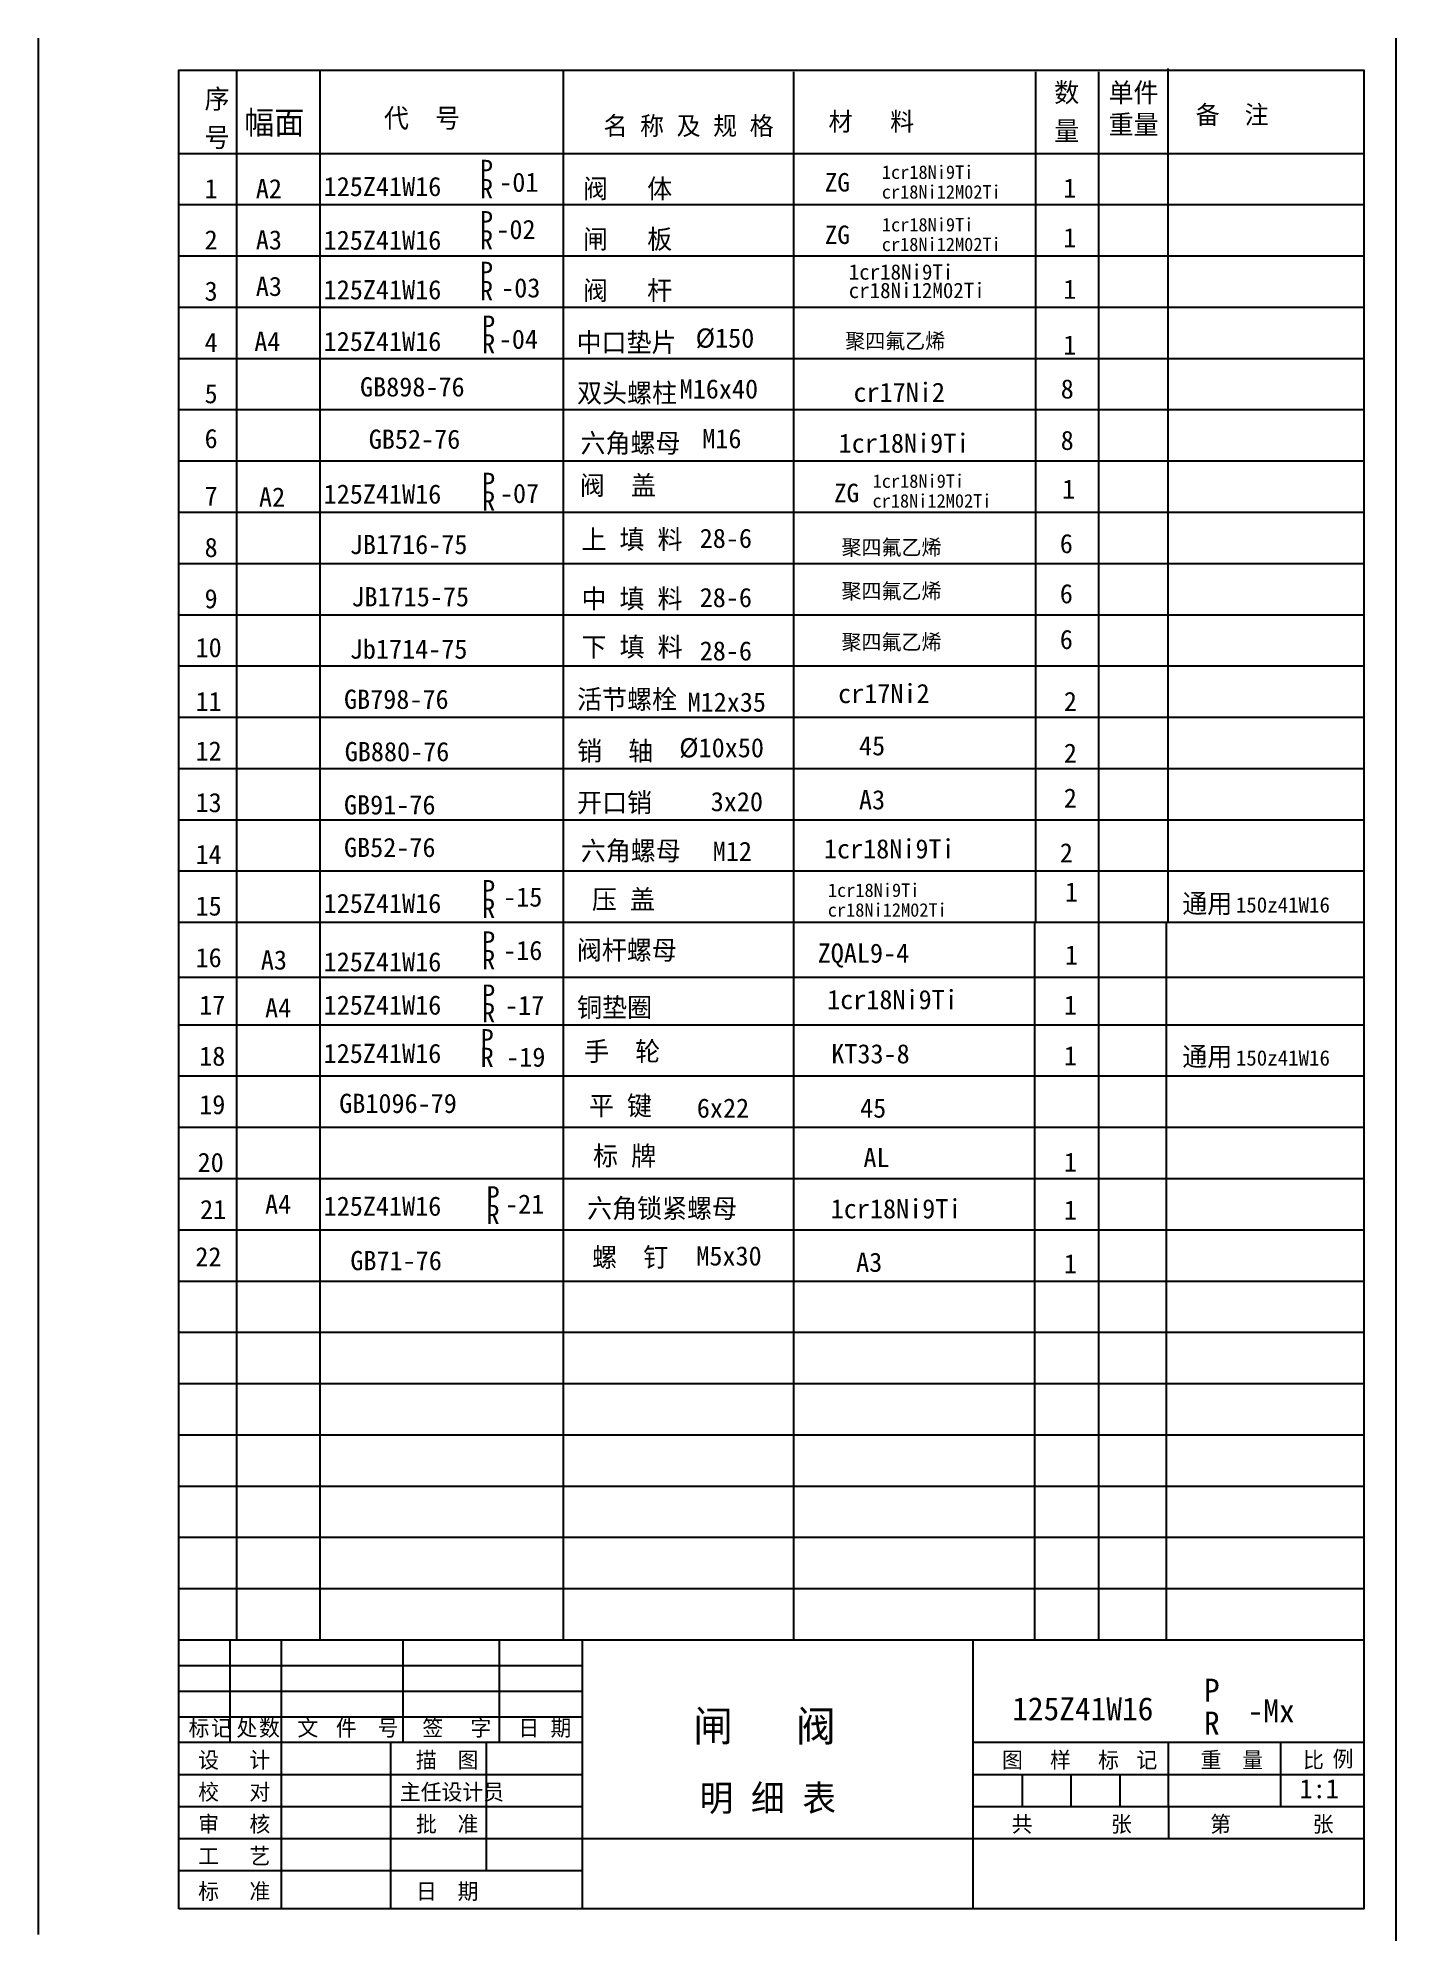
# Model space of a CAD drawing. Header units: metres. Extents: x 3 to 215, y 0 to 297.
import ezdxf

# ---------------------------------------------------------------- set-up
doc = ezdxf.new("R2010")
doc.units = ezdxf.units.M
for name, color, linetype in [('D', 1, 'Continuous'), ('FL', 5, 'Continuous'), ('HA', 5, 'Continuous'), ('T', 7, 'Continuous'), ('TL', 4, 'Continuous')]:
    doc.layers.add(name, color=color, linetype=linetype)

msp = doc.modelspace()

# ---------------------------------------------------------------- linework, layer by layer
at = {"layer": 'FL'}
for p, q in [((215, 297), (215, 0)), ((120.93, 291.75), (120.93, 113.64)), ((158.71, 291.75), (158.71, 158.93)), ((168.54, 291.75), (168.54, 158.93)), ((179.41, 292.25), (179.41, 158.93)), ((158.55, 158.99), (158.55, 47.03)), ((168.54, 159), (168.54, 47.03)), ((179.12, 158.99), (179.12, 47.03)), ((24.9, 150.44), (209.96, 150.44)), ((120.93, 113.64), (120.93, 47.03)), ((33, 31), (33, 47)), ((41, 5), (41, 47)), ((60, 31), (60, 47)), ((75, 47), (75, 31)), ((25, 43), (88, 43)), ((25, 39), (88, 39)), ((25, 35), (88, 35)), ((73, 11), (73, 31)), ((25, 26), (88, 26)), ((156.62, 26), (156.62, 21)), ((164.25, 26), (164.25, 21)), ((171.88, 26), (171.88, 21)), ((25, 21), (88, 21)), ((25, 16), (88, 16)), ((25, 11), (88, 11))]:
    msp.add_line(p, q, dxfattribs=at)
at = {"layer": 'HA'}
for p, q in [((3, 297), (3, 1)), ((34, 292), (34, 47)), ((47, 292), (47, 47)), ((85, 292), (85, 47)), ((25, 279), (210, 279)), ((25, 271), (210, 271)), ((25, 263), (210, 263)), ((25, 255), (210, 255)), ((25, 247), (210, 247)), ((25, 239), (210, 239)), ((25, 231), (210, 231)), ((25, 223), (210, 223)), ((25, 215), (210, 215)), ((25, 207), (210, 207)), ((25, 199), (210, 199)), ((25, 191), (210, 191)), ((25, 183), (210, 183)), ((25, 175), (210, 175)), ((25, 167), (210, 167)), ((25, 159), (210, 159)), ((25, 143), (210, 143)), ((25, 135), (210, 135)), ((25, 127), (210, 127)), ((25, 119), (210, 119)), ((25, 111), (210, 111)), ((25, 103), (210, 103)), ((25, 95), (210, 95)), ((25, 87), (210, 87)), ((25, 79), (210, 79)), ((25, 71), (210, 71)), ((25, 63), (210, 63)), ((25, 55), (210, 55))]:
    msp.add_line(p, q, dxfattribs=at)
at = {"layer": 'TL'}
for p, q in [((25, 5), (25, 47)), ((25, 47), (210, 47)), ((88, 5), (88, 47)), ((149, 5), (149, 47)), ((25, 31), (88, 31)), ((58, 31), (58, 5)), ((149, 31), (210, 31)), ((179.5, 21), (179.5, 31)), ((197, 31), (197, 21)), ((149, 26), (210, 26)), ((149, 21), (210, 21)), ((179.5, 21), (179.5, 16)), ((88, 16), (210, 16))]:
    msp.add_line(p, q, dxfattribs=at)
msp.add_lwpolyline([(25, 5), (25, 292), (210, 292), (210, 5)], close=True, dxfattribs=at)

# ---------------------------------------------------------------- texts
at = {"layer": 'D'}
for s, height, p in [('序', 3, (29, 286)), ('数', 3, (161.65, 287)), ('单件', 3, (170.14, 287)), ('幅面', 3.6, (35.2, 282)), ('代  号', 3, (57, 283)), ('名 称 及 规 格', 2.88, (91.29, 281.86)), ('材   料', 2.88, (126.41, 282.54)), ('重量', 3, (170.14, 282)), ('备  注', 2.88, (183.72, 283.6)), ('号', 3, (29, 280)), ('量', 3, (161.65, 281)), ('P', 3, (72, 275)), ('1cr18Ni9Ti', 2.1, (134.74, 275.02)), ('1', 3, (29, 272)), ('A2', 3, (37, 272)), ('125Z41W16', 3, (47.59, 272.33)), ('R', 3, (72, 272)), ('-01', 3, (75, 273)), ('阀   体', 3, (88.08, 272)), ('ZG', 2.88, (125.83, 273.05)), ('cr18Ni12M02Ti', 2.1, (134.73, 271.94)), ('1', 3, (163.05, 272.08)), ('P', 3, (72, 267)), ('-02', 3, (74.55, 265.63)), ('闸   板', 3, (88.08, 264.11)), ('ZG', 2.88, (125.83, 264.86)), ('1cr18Ni9Ti', 2.1, (134.74, 266.82)), ('2', 3, (29, 264)), ('A3', 3, (37, 264)), ('125Z41W16', 3, (47.59, 263.95)), ('R', 3, (72, 264)), ('cr18Ni12M02Ti', 2.1, (134.73, 263.75)), ('1', 3, (163.05, 264.35)), ('P', 3, (72, 259.09)), ('1cr18Ni9Ti', 2.4, (129.57, 259.29)), ('3', 3, (29, 256)), ('A3', 3, (37, 256.75)), ('125Z41W16', 3, (47.59, 256.22)), ('R', 3, (72, 256.09)), ('-03', 3, (75.3, 256.52)), ('阀   杆', 3, (88.08, 256.11)), ('cr18Ni12M02Ti', 2.4, (129.57, 256.41)), ('1', 3, (163.05, 256.3)), ('P', 3, (72.33, 250.69)), ('4', 3, (29, 248)), ('A4', 3, (36.76, 248.15)), ('125Z41W16', 3, (47.59, 248.16)), ('R', 3, (72.33, 247.77)), ('-04', 3, (74.93, 248.5)), ('中口垫片', 3, (87.08, 248)), ('%%c150', 3, (105.67, 248.68)), ('聚四氟乙烯', 2.4, (129.02, 248.52)), ('1', 3, (163.05, 247.6)), ('GB898-76', 3, (53.27, 241.06)), ('双头螺柱', 3, (87.16, 240.12)), ('M16x40', 3, (103.17, 240.74)), ('8', 3, (162.66, 240.74)), ('5', 3, (29, 240)), ('cr17Ni2', 3, (130.31, 240.22)), ('6', 3, (29, 233)), ('GB52-76', 3, (54.63, 232.89)), ('六角螺母', 3, (87.69, 232.29)), ('M16', 3, (106.7, 232.98)), ('1cr18Ni9Ti', 3, (127.99, 232.27)), ('8', 3, (162.66, 232.71)), ('P', 3, (72.33, 226.16)), ('阀  盖', 3, (87.59, 225.69)), ('1cr18Ni9Ti', 2.1, (133.3, 226.8)), ('7', 3, (29, 224)), ('A2', 3, (37.49, 223.87)), ('125Z41W16', 3, (47.59, 224.33)), ('R', 3, (72.33, 223.25)), ('-07', 3, (75.11, 224.44)), ('ZG', 2.88, (127.27, 224.56)), ('cr18Ni12M02Ti', 2.1, (133.28, 223.72)), ('1', 3, (162.88, 225.1)), ('上 填 料', 3, (87.84, 217.25)), ('28-6', 3, (106.3, 217.42)), ('8', 3, (29, 216)), ('JB1716-75', 3, (51.67, 216.46)), ('聚四氟乙烯', 2.4, (128.44, 216.31)), ('6', 3, (162.52, 216.6)), ('9', 3, (29, 208)), ('JB1715-75', 3, (51.92, 208.3)), ('中 填 料', 3, (87.84, 207.99)), ('28-6', 3, (106.3, 208.18)), ('聚四氟乙烯', 2.4, (128.44, 209.49)), ('6', 3, (162.52, 208.78)), ('10', 3, (27.59, 200.37)), ('Jb1714-75', 3, (51.67, 200.13)), ('下 填 料', 3, (87.85, 200.47)), ('28-6', 3, (106.3, 199.85)), ('聚四氟乙烯', 2.4, (128.44, 201.54)), ('6', 3, (162.52, 201.64)), ('cr17Ni2', 3, (127.91, 193.2)), ('11', 3, (27.59, 191.96)), ('GB798-76', 3, (50.77, 192.3)), ('活节螺栓', 3, (87.16, 192.3)), ('M12x35', 3, (104.4, 191.85)), ('2', 3, (163.15, 191.96)), ('12', 3, (27.59, 184.24)), ('GB880-76', 3, (50.88, 184.13)), ('销  轴', 3, (87.16, 184.24)), ('%%c10x50', 3, (103.1, 184.74)), ('45', 3, (131.17, 185.05)), ('2', 3, (163.15, 183.89)), ('13', 3, (27.59, 176.18)), ('GB91-76', 3, (50.77, 175.82)), ('开口销', 3, (87.16, 176.18)), ('3x20', 3, (108.02, 176.33)), ('A3', 3, (131.17, 176.62)), ('2', 3, (163.15, 176.88)), ('14', 3, (27.59, 168.11)), ('GB52-76', 3, (50.77, 169.17)), ('六角螺母', 3, (87.74, 168.65)), ('M12', 3, (108.34, 168.57)), ('1cr18Ni9Ti', 3, (125.69, 168.96)), ('2', 3, (162.52, 168.33)), ('125Z41W16', 3, (47.59, 160.45)), ('P', 3, (72.33, 162.59)), ('-15', 3, (75.61, 161.44)), ('压 盖', 3, (89.47, 161.06)), ('1cr18Ni9Ti', 2.1, (126.32, 162.95)), ('1', 3, (163.32, 162.22)), ('通用', 3, (181.64, 160.43)), ('15', 3, (27.59, 160.04)), ('R', 3, (72.33, 159.68)), ('cr18Ni12M02Ti', 2.1, (126.3, 159.87)), ('150z41W16', 2.4, (190, 160.51)), ('P', 3, (72.33, 154.58)), ('16', 3, (27.59, 151.98)), ('A3', 3, (37.78, 151.61)), ('R', 3, (72.33, 151.67)), ('-16', 3, (75.61, 153.1)), ('阀杆螺母', 3, (87.12, 153.16)), ('ZQAL9-4', 3, (124.72, 152.68)), ('1', 3, (163.32, 152.39)), ('125Z41W16', 3, (47.59, 151.32)), ('P', 3, (72.33, 146.28)), ('1cr18Ni9Ti', 3, (126.19, 145.43)), ('17', 3, (28.16, 144.58)), ('A4', 3, (38.44, 144.14)), ('125Z41W16', 3, (47.59, 144.57)), ('R', 3, (72.33, 143.37)), ('-17', 3, (75.9, 144.53)), ('铜垫圈', 3, (87.16, 144.2)), ('1', 3, (163.17, 144.58)), ('125Z41W16', 3, (47.59, 137.03)), ('P', 3, (72.1, 139.32)), ('手  轮', 3, (88.26, 137.35)), ('KT33-8', 3, (126.84, 136.97)), ('通用', 3, (181.64, 136.54)), ('18', 3, (28.16, 136.6)), ('R', 3, (72.1, 136.41)), ('-19', 3, (76.09, 136.45)), ('1', 3, (163.17, 136.66)), ('150z41W16', 2.4, (190, 136.62)), ('19', 3, (28.16, 129.04)), ('GB1096-79', 3, (50.02, 129.23)), ('平 键', 3, (89, 128.86)), ('6x22', 3, (105.85, 128.49)), ('45', 3, (131.34, 128.49)), ('20', 3, (27.91, 120.02)), ('标 牌', 3, (89.65, 121.04)), ('AL', 3, (131.86, 120.77)), ('1', 3, (163.17, 120.05)), ('A4', 3, (38.44, 113.5)), ('125Z41W16', 3, (47.59, 113.19)), ('P', 3, (73.02, 114.8)), ('-21', 3, (75.91, 113.51)), ('六角锁紧螺母', 3, (88.72, 112.85)), ('1cr18Ni9Ti', 3, (126.75, 112.78)), ('21', 3, (28.29, 112.66)), ('R', 3, (73.02, 111.89)), ('1', 3, (163.17, 112.58)), ('22', 3, (27.55, 105.29)), ('GB71-76', 3, (51.76, 104.69)), ('螺  钉', 3, (89.51, 105.21)), ('M5x30', 3, (105.77, 105.42)), ('A3', 3, (130.72, 104.43)), ('1', 3, (163.17, 104.2)), ('P', 3.6, (185.03, 37.34)), ('闸   阀', 4.8, (105.27, 31.14)), ('125Z41W16', 3.6, (155.09, 34.44)), ('R', 3.6, (185.03, 32.2)), ('-Mx', 3.6, (191.85, 34.1)), ('明 细 表', 4.05, (106.28, 20.28)), ('1:1', 3, (199.96, 22.26))]:
    msp.add_text(s, height=height, dxfattribs=at).set_placement(p)
at = {"layer": 'T'}
for s, p in [('标', (26.5, 32)), ('记', (30, 32)), ('处', (34, 32)), ('数', (37.5, 32)), ('文', (43.5, 32)), ('件', (49.5, 32)), ('号', (56, 32)), ('签', (63, 32)), ('字', (70.5, 32)), ('日', (78, 32)), ('期', (83, 32)), ('设', (28, 27)), ('计', (36, 27)), ('描', (62, 27)), ('图', (68.5, 27)), ('图', (153.5, 27)), ('样', (161, 27)), ('标', (168.5, 27)), ('记', (174.5, 27)), ('重', (184.5, 27)), ('量', (191, 27)), ('比', (200.5, 27)), ('例', (205.11, 27.16)), ('校', (28, 22)), ('对', (36, 22)), ('主任设计员', (59.5, 22)), ('审', (28, 17)), ('核', (36, 17)), ('批', (62, 17)), ('准', (68.5, 17)), ('共', (155, 17)), ('张', (170.5, 17)), ('第', (186, 17)), ('张', (202, 17)), ('艺', (36, 12)), ('工', (28, 12)), ('标', (28, 6.5)), ('准', (36, 6.5)), ('日', (62, 6.5)), ('期', (68.5, 6.5))]:
    msp.add_text(s, height=2.5, dxfattribs=at).set_placement(p)

doc.saveas('drawing.dxf')
